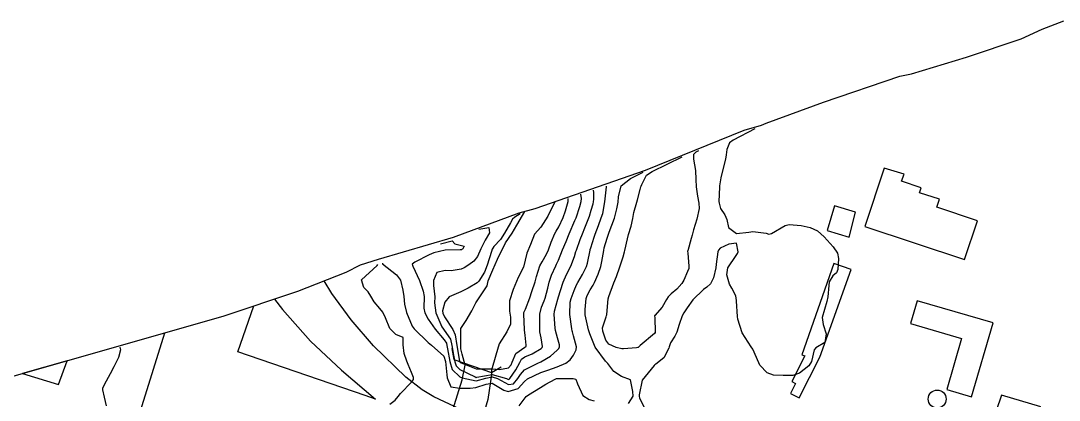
# Model space of a CAD drawing. Header units: metres. Extents: x 307586 to 320046, y 7427249 to 7434250.
# Drawn here: x 312250.4 to 312378.9, y 7432113.9 to 7432160.9 of the extents above; entities that cross this region are included whole.
import ezdxf

# ---------------------------------------------------------------- set-up
doc = ezdxf.new("R2010")
doc.units = ezdxf.units.M
doc.header["$MEASUREMENT"] = 0
for name, color, linetype in [('Area', 45, 'Continuous'), ('Curvas de Nivel 1m', 11, 'Continuous'), ('Curvas de Nivel 5m', 15, 'Continuous'), ('Edificações', 30, 'Continuous'), ('Hidrografia', 140, 'Continuous'), ('Pontes_Viadutos_Tubos', 190, 'Continuous'), ('Vias Primárias', 230, 'Continuous')]:
    doc.layers.add(name, color=color, linetype=linetype)

msp = doc.modelspace()

# ---------------------------------------------------------------- linework, layer by layer
at = {"layer": 'Area'}
msp.add_polyline3d([(312226.75, 7432110.39, 721.88), (312275.47, 7432124.29, 720.7), (312284.71, 7432127.4, 720.58), (312290.71, 7432129.77, 720.79), (312292.46, 7432130.66, 721.24), (312294.7, 7432131.36, 721.21), (312303.97, 7432134.09, 719.05), (312312.12, 7432137.1, 717.26), (312314.07, 7432137.62, 726.3), (312327.72, 7432142.36, 724.14), (312339.94, 7432147.31, 721.75), (312342.07, 7432147.94, 721.8), (312342.65, 7432148.2, 721.84), (312349.76, 7432150.79, 721.78), (312359.21, 7432154.03, 721.69), (312360.66, 7432154.32, 721.68), (312367.46, 7432156.37, 721.64), (312374.22, 7432158.64, 721.59), (312376.82, 7432159.83, 721.59), (312379.51, 7432160.87, 721.65)], dxfattribs=at)
at = {"layer": 'Curvas de Nivel 1m', "flags": 128}
for points, elevation in [([(312341.27, 7432147.48), (312338.59, 7432146.08), (312338.13, 7432145.76), (312337.79, 7432144.94), (312337.71, 7432144.27), (312337.64, 7432143.74), (312337.26, 7432142.28), (312337.07, 7432141.45), (312336.91, 7432140.44), (312336.89, 7432140.28), (312336.83, 7432138.49), (312336.85, 7432138.28), (312337.03, 7432137.64), (312337.57, 7432136.83), (312337.81, 7432136.27), (312338.02, 7432135.28), (312339, 7432134.55), (312340.52, 7432134.71), (312341, 7432134.78), (312342.65, 7432134.56), (312343, 7432134.46), (312343.34, 7432134.55), (312345.01, 7432135.53), (312345.52, 7432135.66), (312347.01, 7432135.53), (312348.13, 7432135.27), (312349, 7432134.85), (312349.83, 7432134.12), (312350.97, 7432132.88), (312351.5, 7432132.1), (312351.62, 7432131.44), (312351.54, 7432130.1), (312351.37, 7432129.68), (312350.93, 7432129.3), (312350.47, 7432128.57), (312350.41, 7432128.11), (312350.31, 7432126.7), (312350.17, 7432126.12), (312349.88, 7432125.13), (312349.58, 7432124.12), (312349.72, 7432123.26), (312350.09, 7432122.12), (312349.91, 7432121.04), (312348.83, 7432120.39), (312348.59, 7432120.13), (312348.26, 7432118.68), (312347.96, 7432118.14), (312346.78, 7432117.24), (312345.98, 7432116.97), (312344.78, 7432116.94), (312343.59, 7432117), (312342.78, 7432117.3), (312341.9, 7432118.22), (312341.2, 7432119.84), (312341.02, 7432120.23), (312340.83, 7432120.5), (312339.68, 7432122.24), (312339.17, 7432123.95), (312339.14, 7432124.25), (312338.99, 7432126.15), (312338.98, 7432126.25), (312338.9, 7432126.81), (312338.42, 7432127.77), (312338.13, 7432128.26), (312337.79, 7432129.41), (312337.91, 7432130.27), (312338.96, 7432131.8), (312339.14, 7432132.07), (312339.19, 7432132.25), (312338.98, 7432133.35), (312338.04, 7432133.2), (312336.97, 7432132.72), (312336.77, 7432132.48), (312336.68, 7432132.28), (312336.48, 7432130.75), (312336.44, 7432130.29), (312336.17, 7432129.04), (312335.77, 7432128.29), (312335.31, 7432127.9), (312334.91, 7432127.6), (312333.6, 7432126.32), (312332.88, 7432125.34), (312332.49, 7432124.72), (312332.27, 7432124.34), (312331.91, 7432123.29), (312331.63, 7432122.34), (312331.35, 7432121.83), (312330.83, 7432121.01), (312330.66, 7432120.52), (312330.61, 7432120.35), (312330.02, 7432119.14), (312329.03, 7432118.37), (312328.89, 7432118.27), (312328.79, 7432118.18), (312327.32, 7432116.39), (312326.94, 7432114.58), (312326.95, 7432114.4), (312326.99, 7432114.15), (312327.88, 7432112.38)], 722), ([(312334.3, 7432144.79), (312333.97, 7432144.6), (312333.69, 7432144.32), (312333.66, 7432143.76), (312333.93, 7432142.32), (312333.98, 7432141.23), (312334.01, 7432140.32), (312334.18, 7432139.17), (312334.34, 7432138.31), (312334.36, 7432137.64), (312334.1, 7432136.31), (312333.69, 7432135.01), (312333.49, 7432134.32), (312333.4, 7432133.91), (312332.96, 7432132.39), (312332.95, 7432132.34), (312332.96, 7432132.12), (312333.1, 7432130.48), (312333.1, 7432130.33), (312333.08, 7432130.19), (312332.94, 7432129.84), (312332.48, 7432128.77), (312332.24, 7432128.34), (312331.62, 7432127.63), (312330.9, 7432127.06), (312330.54, 7432126.71), (312330.33, 7432126.36), (312329.81, 7432125.43), (312328.87, 7432124.39), (312328.86, 7432124.37), (312328.87, 7432124.05), (312328.94, 7432122.37), (312328.93, 7432122.29), (312328.84, 7432122.14), (312327.09, 7432120.66), (312326.82, 7432120.43), (312326.8, 7432120.42), (312326.62, 7432120.4), (312325, 7432120.24), (312324.82, 7432120.26), (312324.11, 7432120.43), (312323.2, 7432120.82), (312322.83, 7432121.32), (312322.47, 7432122.45), (312322.43, 7432122.87), (312322.87, 7432124.23), (312322.92, 7432124.4), (312322.94, 7432124.45), (312322.95, 7432124.52), (312323.11, 7432126.45), (312323.18, 7432126.73), (312323.83, 7432128.44), (312324.14, 7432129.22), (312324.57, 7432130.43), (312324.96, 7432131.66), (312325.12, 7432132.26), (312325.17, 7432132.42), (312325.51, 7432133.89), (312325.65, 7432134.41), (312325.95, 7432135.46), (312326.16, 7432136.41), (312326.31, 7432137.12), (312326.65, 7432138.4), (312326.73, 7432138.72), (312327.06, 7432139.98), (312327.15, 7432140.31), (312327.18, 7432140.4), (312327.28, 7432140.61), (312327.86, 7432141.78), (312328.57, 7432142.21), (312332.28, 7432144.01)], 723), ([(312325.65, 7432113.5), (312326.23, 7432114.41), (312326.18, 7432114.99), (312325.86, 7432116.41), (312324.78, 7432116.82), (312323.82, 7432117.47), (312323.06, 7432118.45), (312322.8, 7432118.73), (312321.51, 7432120.46), (312320.84, 7432122.11), (312320.74, 7432122.47), (312320.7, 7432122.61), (312320.28, 7432124.48), (312320.25, 7432125.11), (312320.39, 7432126.48), (312320.51, 7432126.86), (312320.9, 7432127.56), (312321.25, 7432128.13), (312321.41, 7432128.47), (312321.88, 7432129.51), (312322.19, 7432130.46), (312322.32, 7432131.09), (312322.57, 7432132.45), (312322.64, 7432132.78), (312322.99, 7432133.98), (312323.11, 7432134.33), (312323.15, 7432134.45), (312323.24, 7432134.69), (312323.92, 7432136.44), (312324.2, 7432137.61), (312324.34, 7432138.43), (312324.4, 7432139.07), (312324.74, 7432140.42), (312325.87, 7432141.35), (312327.43, 7432142.14)], 722), ([(312295.19, 7432130.86), (312295.2, 7432130.78), (312296.92, 7432129.43), (312297.4, 7432128.75), (312297.69, 7432127.54), (312297.81, 7432126.75), (312297.92, 7432125.78), (312298.18, 7432124.74), (312298.85, 7432123.07), (312299.1, 7432122.73), (312300.83, 7432121.04), (312301.25, 7432120.71), (312302.8, 7432119.34), (312302.97, 7432118.69), (312303.15, 7432117.06), (312303.21, 7432116.68), (312303.64, 7432115.56), (312304.76, 7432115.38), (312306.02, 7432115.39), (312306.76, 7432115.46), (312308.03, 7432115.88), (312308.77, 7432116), (312310.2, 7432115.15), (312310.76, 7432114.99), (312311.97, 7432115.36), (312312.77, 7432116.23), (312313.12, 7432116.56), (312314.78, 7432117.35), (312315.67, 7432117.64), (312316.79, 7432118.02), (312317.89, 7432118.5), (312318.41, 7432118.89), (312318.81, 7432119.47), (312319.17, 7432120.13), (312319.19, 7432120.49), (312318.84, 7432121.87), (312318.7, 7432122.35), (312318.66, 7432122.49), (312318.61, 7432122.73), (312318.36, 7432124.5), (312318.43, 7432126.04), (312318.54, 7432126.5), (312318.9, 7432127.5), (312319.19, 7432128.2), (312319.35, 7432128.49), (312319.94, 7432129.47), (312320.45, 7432130.47), (312320.57, 7432130.85), (312320.87, 7432132.47), (312320.89, 7432132.55), (312320.97, 7432132.78), (312321.39, 7432134.07), (312321.52, 7432134.46), (312321.93, 7432135.54), (312322.27, 7432136.46), (312322.44, 7432137.03), (312322.72, 7432138.45), (312322.91, 7432140.3), (312322.91, 7432140.37), (312322.9, 7432140.4)], 721), ([(312307.12, 7432135.09), (312308.33, 7432135.29), (312308.45, 7432134.62), (312307.9, 7432133.71), (312307.37, 7432132.63), (312306.95, 7432131.7), (312306.49, 7432131.1), (312305.88, 7432130.65), (312305.31, 7432130.29), (312304.93, 7432130.11), (312303.69, 7432129.92), (312302.93, 7432129.96), (312301.93, 7432129.7), (312301.49, 7432128.7), (312301.5, 7432128.11), (312301.65, 7432126.7), (312301.64, 7432125.94), (312301.78, 7432124.7), (312302.55, 7432122.99), (312302.74, 7432122.69), (312302.84, 7432122.56), (312303.59, 7432121.44), (312303.78, 7432120.68), (312303.99, 7432119.49), (312304.13, 7432118.67), (312304.29, 7432118.17), (312304.78, 7432117.71), (312306.64, 7432116.78), (312306.77, 7432116.72), (312306.87, 7432116.74), (312308.78, 7432117.09), (312310.53, 7432116.59), (312310.77, 7432116.47), (312310.87, 7432116.49), (312310.96, 7432116.59), (312311.68, 7432117.68), (312312.17, 7432118.58), (312312.39, 7432118.98), (312312.8, 7432119.25), (312313.73, 7432119.63), (312314.82, 7432120.32), (312314.94, 7432120.42), (312315.01, 7432120.54), (312314.83, 7432121.63), (312314.68, 7432122.38), (312314.66, 7432122.54), (312314.64, 7432122.75), (312314.65, 7432124.54), (312314.88, 7432125.43), (312315.21, 7432126.22), (312315.31, 7432126.54), (312315.65, 7432127.79), (312315.83, 7432128.53), (312316.09, 7432129.37), (312316.62, 7432130.52), (312316.73, 7432130.74), (312316.95, 7432131.25), (312317.48, 7432132.51), (312317.92, 7432133.56), (312318.31, 7432134.5), (312319.01, 7432136.15), (312319.11, 7432136.39), (312319.15, 7432136.49), (312319.62, 7432137.89), (312319.78, 7432138.48), (312319.8, 7432138.87), (312319.75, 7432139.39)], 719), ([(312312.21, 7432136.98), (312311.56, 7432136.58), (312311.29, 7432136.3), (312311.01, 7432135.84), (312310.3, 7432134.6), (312309.79, 7432133.79), (312308.97, 7432132.91), (312308.83, 7432132.74), (312308.77, 7432132.61), (312308.66, 7432132.32), (312308.15, 7432130.62), (312307.8, 7432129.75), (312307.13, 7432128.64), (312306.91, 7432128.42), (312305.8, 7432127.76), (312304.9, 7432127.3), (312303.46, 7432126.68), (312302.89, 7432126.02), (312302.61, 7432124.96), (312302.64, 7432124.69), (312302.87, 7432124.23), (312303.91, 7432122.67), (312304.18, 7432122.01), (312304.39, 7432120.67), (312304.73, 7432118.72), (312304.74, 7432118.66), (312304.75, 7432118.62), (312304.79, 7432118.59), (312304.93, 7432118.52), (312306.78, 7432117.79), (312307.93, 7432117.77), (312308.78, 7432117.8), (312309.67, 7432117.72), (312310.79, 7432117.91), (312311.11, 7432118.26), (312311.25, 7432118.59), (312311.7, 7432119.69), (312312.82, 7432120.47), (312312.89, 7432120.5), (312312.95, 7432120.57), (312312.97, 7432120.71), (312312.84, 7432121.96), (312312.77, 7432122.57), (312312.76, 7432122.65), (312312.68, 7432124.57), (312312.7, 7432124.74), (312312.88, 7432125.17), (312313.42, 7432126.56), (312313.69, 7432127.35), (312314.07, 7432128.55), (312314.25, 7432129.23), (312314.68, 7432130.54), (312314.95, 7432131.05), (312315.5, 7432131.99), (312315.72, 7432132.53), (312316.05, 7432133.46), (312316.51, 7432134.52), (312316.68, 7432134.84), (312317, 7432135.38), (312317.54, 7432136.51), (312317.85, 7432137.33), (312318.16, 7432138.5), (312318.17, 7432138.88)], 718), ([(312296.09, 7432113.41), (312296.74, 7432113.91), (312297.12, 7432114.38), (312297.4, 7432114.75), (312298.77, 7432116.12), (312299.04, 7432116.45), (312299.02, 7432116.73), (312298.78, 7432117.33), (312298.37, 7432118.32), (312298.22, 7432118.74), (312297.88, 7432119.67), (312297.76, 7432120.75), (312297.75, 7432121.67), (312296.84, 7432122.03), (312296.11, 7432122.77), (312295.56, 7432124.08), (312295.24, 7432124.78), (312294.88, 7432125.24), (312294.16, 7432126.06), (312293.73, 7432126.8), (312293.42, 7432127.32), (312292.9, 7432127.84), (312292.58, 7432128.81), (312294.55, 7432130.59), (312294.62, 7432130.68)], 721), ([(312262.67, 7432120.45), (312262.78, 7432120.15), (312262.54, 7432119.17), (312261.94, 7432118.02), (312261.5, 7432117.18), (312261.26, 7432116.7), (312260.75, 7432115.8), (312260.56, 7432115.37), (312260.55, 7432115.19), (312260.73, 7432114.29), (312260.99, 7432113.19)], 721), ([(312312.11, 7432113.19), (312312.74, 7432114.01), (312312.97, 7432114.35), (312313.24, 7432114.56), (312314.76, 7432115.49), (312315.42, 7432115.88), (312316.56, 7432116.52), (312316.73, 7432116.57), (312316.77, 7432116.58), (312316.86, 7432116.6), (312318.77, 7432116.59), (312319.1, 7432116.49), (312319.32, 7432115.93), (312320, 7432114.48), (312320.75, 7432113.99), (312321.38, 7432113.83)], 722)]:
    msp.add_lwpolyline(points, dxfattribs=dict(at, elevation=elevation))
at = {"layer": 'Curvas de Nivel 5m', "elevation": 720, "flags": 128}
msp.add_lwpolyline([(312302.38, 7432133.26), (312303.81, 7432133.62), (312304.13, 7432133.26), (312305.28, 7432132.97), (312305.12, 7432132.66), (312305.04, 7432132.58), (312304.96, 7432132.53), (312304.81, 7432132.51), (312302.96, 7432132.46), (312301.53, 7432132.13), (312300.95, 7432131.9), (312299.21, 7432130.99), (312298.87, 7432130.73), (312298.94, 7432130.51), (312299.77, 7432128.72), (312300.23, 7432127.39), (312300.33, 7432126.72), (312300.31, 7432125.28), (312300.44, 7432124.71), (312300.86, 7432123.93), (312301.71, 7432122.7), (312302.83, 7432121.36), (312303.1, 7432120.96), (312303.17, 7432120.68), (312303.24, 7432120.26), (312303.53, 7432118.68), (312303.82, 7432117.71), (312304.77, 7432116.79), (312305.04, 7432116.66), (312306.77, 7432116.29), (312307.97, 7432116.62), (312308.77, 7432116.8), (312309.43, 7432116.6), (312310.77, 7432115.85), (312311.41, 7432115.94), (312311.95, 7432116.58), (312312.26, 7432117.09), (312312.78, 7432117.66), (312314.5, 7432118.54), (312314.71, 7432118.62), (312314.79, 7432118.66), (312315.98, 7432119.36), (312316.82, 7432120.08), (312317.02, 7432120.31), (312317.11, 7432120.52), (312317.08, 7432120.77), (312316.83, 7432121.64), (312316.61, 7432122.52), (312316.56, 7432122.81), (312316.44, 7432124.52), (312316.49, 7432124.91), (312316.89, 7432126.39), (312316.93, 7432126.52), (312316.94, 7432126.56), (312317.55, 7432128.51), (312317.98, 7432129.45), (312318.51, 7432130.5), (312318.95, 7432131.68), (312319.13, 7432132.32), (312319.18, 7432132.49), (312319.66, 7432133.8), (312319.92, 7432134.48), (312320.22, 7432135.25), (312320.71, 7432136.47), (312320.79, 7432136.7), (312321.02, 7432137.44), (312321.26, 7432138.23), (312321.32, 7432138.47), (312321.34, 7432138.77), (312321.35, 7432139.62), (312321.32, 7432139.89)], dxfattribs=at)
at = {"layer": 'Edificações'}
for points in [[(312357.27, 7432142.61), (312354.87, 7432135.42), (312367.2, 7432131.31), (312368.8, 7432136.1), (312363.78, 7432137.78), (312364.11, 7432138.77), (312361.65, 7432139.59), (312361.85, 7432140.2), (312359.43, 7432141.01), (312359.73, 7432141.89)], [(312353.71, 7432137.19), (312351.12, 7432137.96), (312350.22, 7432134.9), (312352.93, 7432134.1)], [(312351.03, 7432130.83), (312347.07, 7432119.53), (312347.46, 7432119.4), (312345.84, 7432116.22), (312346.31, 7432115.98), (312345.69, 7432114.74), (312346.74, 7432114.21), (312349.29, 7432119.23), (312353.18, 7432130.08)], [(312361.36, 7432126.2), (312360.54, 7432123.39), (312366.86, 7432121.56), (312365.02, 7432115.22), (312368.08, 7432114.33), (312370.74, 7432123.48)], [(312371.79, 7432114.54), (312370.49, 7432110.64), (312372.01, 7432110.13), (312370.64, 7432106.03), (312373.34, 7432105.14), (312374.72, 7432109.29), (312375.31, 7432109.1), (312376.64, 7432113.1)]]:
    msp.add_lwpolyline(points, close=True, dxfattribs=at)
at = {"layer": 'Edificações', "elevation": 721.3}
msp.add_lwpolyline([(312250.66, 7432117.21), (312255.11, 7432115.83), (312256.15, 7432118.78)], close=True, dxfattribs=at)
at = {"layer": 'Edificações'}
msp.add_circle((312363.83, 7432114.05), 1.11, dxfattribs=at)
at = {"layer": 'Hidrografia', "elevation": 716.38}
msp.add_lwpolyline([(312316.52, 7432138.46), (312315.63, 7432136.7), (312314.77, 7432135.31), (312314.02, 7432134.46), (312313.49, 7432133.17), (312313.06, 7432132.1), (312312.63, 7432130.39), (312311.99, 7432129.1), (312311.34, 7432127.6), (312310.91, 7432126.21), (312310.91, 7432124.93), (312311.02, 7432124.18), (312311.02, 7432123.32), (312310.59, 7432122.36), (312309.63, 7432120.86), (312309.2, 7432119.47), (312308.66, 7432117.61), (312308.66, 7432117.08), (312308.55, 7432116.22), (312308.23, 7432113.97), (312307.38, 7432111.19)], dxfattribs=at)
at = {"layer": 'Hidrografia'}
msp.add_lwpolyline([(312303.89, 7432112.72), (312305.06, 7432116.41), (312305.4, 7432118.25), (312305.06, 7432119.59), (312304.89, 7432120.26), (312304.89, 7432121.43), (312304.89, 7432122.77), (312305.56, 7432123.77), (312306.23, 7432124.95), (312306.74, 7432125.95), (312308.13, 7432128.07), (312308.26, 7432128.66), (312308.85, 7432130.04), (312309.44, 7432131.35), (312310.43, 7432133.39), (312311.22, 7432134.58), (312311.81, 7432135.56), (312312.8, 7432137.28)], dxfattribs=at)
at = {"layer": 'Pontes_Viadutos_Tubos'}
msp.add_lwpolyline([(312303.76, 7432120.29), (312304.02, 7432118.93), (312308.66, 7432117.32), (312309.88, 7432118.03)], dxfattribs=at)
at = {"layer": 'Vias Primárias'}
msp.add_lwpolyline([(312372.58, 7432064.35), (312369.61, 7432069.45), (312360.84, 7432082.09), (312357.95, 7432086.55, 0.070828), (312354.46, 7432090.55, 0.043705), (312345.16, 7432097.26, -0.001595), (312336.1, 7432102.71, 0.077067), (312331.71, 7432104.51, -0.020785), (312325.38, 7432106.32, 0.050629), (312321.89, 7432107.1), (312319.03, 7432107.89), (312311.66, 7432110.35), (312304.81, 7432112.8), (312301.54, 7432114.31), (312300.08, 7432115.2), (312298.06, 7432116.74), (312294.08, 7432120.63), (312291.33, 7432123.87), (312288.9, 7432127.11), (312287.98, 7432128.69)], format="xyb", dxfattribs=at)
msp.add_lwpolyline([(312372.58, 7432064.35), (312369.61, 7432069.45), (312360.84, 7432082.09), (312357.95, 7432086.55, 0.070828), (312354.46, 7432090.55, 0.043705), (312345.16, 7432097.26, -0.001595), (312336.1, 7432102.71, 0.077067), (312331.71, 7432104.51, -0.020785), (312325.38, 7432106.32, 0.050629), (312321.89, 7432107.1), (312319.03, 7432107.89), (312311.66, 7432110.35), (312304.81, 7432112.8), (312301.54, 7432114.31), (312300.08, 7432115.2), (312298.06, 7432116.74), (312294.08, 7432120.63), (312291.33, 7432123.87), (312288.9, 7432127.11), (312287.98, 7432128.69)], format="xyb", dxfattribs=at)
for points in [[(312281.81, 7432126.42), (312282.83, 7432125.11), (312286.3, 7432121.22), (312290.13, 7432117.63), (312294.34, 7432114.03), (312293.03, 7432114.48), (312277.29, 7432119.89), (312279.27, 7432125.57)], [(312281.81, 7432126.42), (312282.83, 7432125.11), (312286.3, 7432121.22), (312290.13, 7432117.63), (312294.34, 7432114.03), (312293.03, 7432114.48), (312277.29, 7432119.89), (312279.27, 7432125.57)], [(312047.04, 7432024.34), (312059.18, 7432019.97), (312080.82, 7432012.67), (312099.61, 7432007.42), (312114.82, 7432003.92), (312126.09, 7432002.1), (312139.05, 7432000.41), (312152.9, 7431999.2), (312172.71, 7431998.58), (312186.56, 7431999.19), (312198.9, 7432000.41), (312211.68, 7432002.54), (312218.23, 7432004.22), (312222.79, 7432006.19), (312226.75, 7432008.78), (312229.96, 7432011.69), (312232.09, 7432014.28), (312233.77, 7432016.86), (312235.59, 7432021.42), (312242.75, 7432043.96), (312252.76, 7432074.16), (312265.43, 7432113.25), (312268.24, 7432122.23)], [(312047.04, 7432024.34), (312059.18, 7432019.97), (312080.82, 7432012.67), (312099.61, 7432007.42), (312114.82, 7432003.92), (312126.09, 7432002.1), (312139.05, 7432000.41), (312152.9, 7431999.2), (312172.71, 7431998.58), (312186.56, 7431999.19), (312198.9, 7432000.41), (312211.68, 7432002.54), (312218.23, 7432004.22), (312222.79, 7432006.19), (312226.75, 7432008.78), (312229.96, 7432011.69), (312232.09, 7432014.28), (312233.77, 7432016.86), (312235.59, 7432021.42), (312242.75, 7432043.96), (312252.76, 7432074.16), (312265.43, 7432113.25), (312268.24, 7432122.23)]]:
    msp.add_lwpolyline(points, dxfattribs=at)

doc.saveas('drawing.dxf')
